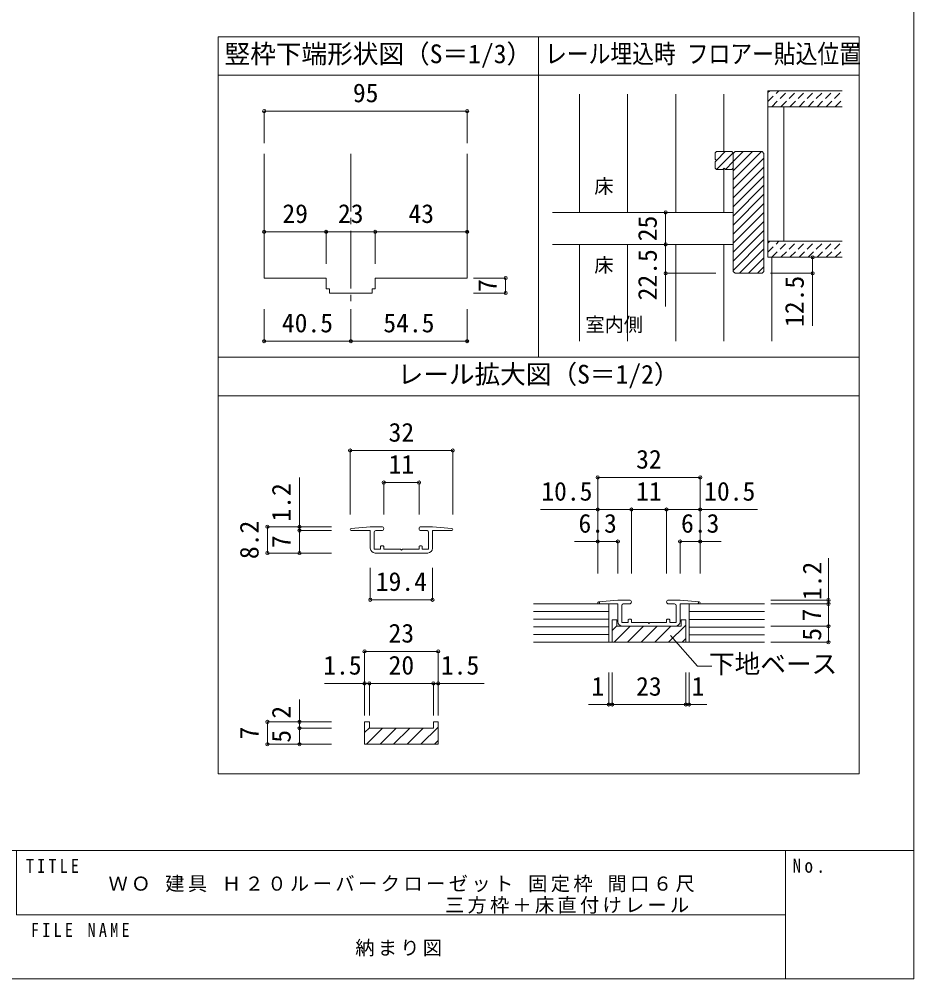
# Model space of a CAD drawing. Units: millimetres on the paper, with parts at other scales. Extents: x -197 to 281, y -138 to 137.
# Drawn here: x 58.2 to 197.8, y -138 to 11.8 of the extents above; entities that cross this region are included whole.
import ezdxf
from ezdxf.enums import TextEntityAlignment as Align

# ---------------------------------------------------------------- set-up
doc = ezdxf.new("R2010")
doc.units = ezdxf.units.MM
doc.header["$PDMODE"] = 32
doc.header["$PDSIZE"] = 0.5
doc.linetypes.add('CHAIN2', pattern=[12, 9, -1, 1, -1])
doc.linetypes.add('DASHED1', pattern=[1.8, 1.2, -0.6])
for name, color, linetype, lineweight in [('0-0_補助線', 7, 'Continuous', 9), ('0-3_仕上げ', 2, 'Continuous', 9), ('0-4_枠', 3, 'Continuous', 9), ('0-A_文字', 3, 'Continuous', 9), ('0-B_寸法', 7, 'Continuous', 9), ('0-C_ハッチ', 4, 'DASHED1', 9), ('1-3_仕上げ', 7, 'Continuous', 9), ('1-7_金物', 7, 'Continuous', 9), ('1-A_文字', 7, 'Continuous', 9), ('1-B_寸法', 7, 'Continuous', 9), ('1-C_ハッチ', 4, 'Continuous', 9), ('2-0_補助線', 3, 'Continuous', 9), ('2-4_枠', 3, 'Continuous', 9), ('2-B_寸法', 4, 'Continuous', 9), ('F-0_補助線', 7, 'Continuous', 9)]:
    doc.layers.add(name, color=color, linetype=linetype, lineweight=lineweight)
doc.layers.add('F-A_文字', color=7, linetype='Continuous')
doc.styles.add('ＭＳ ゴシック', font='')
doc.styles.get('ＭＳ ゴシック').set_extended_font_data('MS Gothic')

# ---------------------------------------------------------------- blocks, each defined once
blk = doc.blocks.new('01')
at = {"layer": '0-0_補助線'}
for p, q in [((-4.85, 2.009), (-7.85, 1.709)), ((-3.05, 2.009), (-4.85, 2.009)), ((3.05, 2.009), (4.85, 2.009)), ((7.85, 1.709), (4.85, 2.009)), ((-4.85, 1.409), (-7.85, 1.409)), ((-4.85, -1.341), (-4.85, 1.409)), ((-4.25, 1.159), (-4.25, -1.491)), ((-4, 1.409), (-3.05, 1.409)), ((4, 1.409), (3.05, 1.409)), ((4.25, 1.159), (4.25, -1.491)), ((7.85, 1.409), (4.85, 1.409)), ((4.85, -1.341), (4.85, 1.409)), ((-4.25, -1.491), (-3.25, -1.491)), ((-3.25, -1.091), (-3.25, -1.491)), ((-2.85, -0.991), (-3.15, -0.991)), ((-2.75, -1.091), (-2.75, -1.491)), ((2.75, -1.091), (2.75, -1.491)), ((3.15, -0.991), (2.85, -0.991)), ((3.25, -1.091), (3.25, -1.491)), ((3.25, -1.491), (4.25, -1.491)), ((-4.1, -2.091), (4.1, -2.091))]:
    blk.add_line(p, q, dxfattribs=at)
blk.add_lwpolyline([(-2.75, -1.491), (-0.15, -1.491), (0, -1.641), (0.15, -1.491), (2.75, -1.491)], dxfattribs=at)
for centre, radius, start, end in [((-7.85, 1.559), 0.15, 90, 270), ((-3.05, 1.709), 0.3, 0, 90), ((-3.05, 1.709), 0.3, 270, 0), ((3.05, 1.709), 0.3, 90, 180), ((3.05, 1.709), 0.3, 180, 270), ((7.85, 1.559), 0.15, 270, 90), ((-4, 1.159), 0.25, 90, 180), ((4, 1.159), 0.25, 0, 90), ((-4.1, -1.341), 0.75, 180, 270), ((-3.15, -1.091), 0.1, 90, 180), ((-2.85, -1.091), 0.1, 0, 90), ((2.85, -1.091), 0.1, 90, 180), ((3.15, -1.091), 0.1, 0, 90), ((4.1, -1.341), 0.75, 270, 0)]:
    blk.add_arc(centre, radius, start, end, dxfattribs=at)

msp = doc.modelspace()

# ---------------------------------------------------------------- linework, layer by layer
at = {"layer": '0-0_補助線', "color": 3}
for p, q in [((89.266, 9), (139.266, 9)), ((89.266, 9), (139.266, 9)), ((89.266, 3), (139.266, 3))]:
    msp.add_line(p, q, dxfattribs=at)
at = {"layer": '0-3_仕上げ'}
for p, q in [((175.027, -25.404), (175.027, 0.596)), ((175.027, 0.596), (186.645, 0.596)), ((175.027, -1.904), (186.645, -1.904)), ((177.527, -22.904), (177.527, -1.904)), ((175.027, -22.904), (186.645, -22.904)), ((175.027, -25.404), (186.645, -25.404))]:
    msp.add_line(p, q, dxfattribs=at)
at = {"layer": '0-4_枠', "color": 4}
for p, q in [((145.65, -18.404), (145.65, 0.06)), ((153.15, -18.404), (153.15, 0.06)), ((160.65, -18.404), (160.65, 0.06)), ((168.15, -8.904), (168.15, 0.06)), ((168.15, -18.404), (168.15, -11.581)), ((141.428, -18.404), (169.627, -18.404)), ((141.428, -23.404), (169.627, -23.404)), ((145.65, -23.404), (145.65, -38.5)), ((153.15, -23.404), (153.15, -38.5)), ((160.65, -23.404), (160.65, -38.5)), ((168.15, -23.404), (168.15, -38.5)), ((175.65, -25.404), (175.65, -38.5))]:
    msp.add_line(p, q, dxfattribs=at)
at = {"layer": '0-4_枠'}
for p, q in [((169.427, -8.904), (169.627, -9.104)), ((174.127, -8.904), (174.427, -9.204)), ((169.627, -27.604), (169.627, -9.104)), ((174.427, -9.204), (174.427, -27.604)), ((169.427, -11.704), (169.627, -11.504))]:
    msp.add_line(p, q, dxfattribs=at)
for points in [[(167.027, -10.304), (166.827, -10.104), (166.827, -9.104), (167.027, -8.904), (169.427, -8.904)], [(169.627, -9.204), (169.927, -8.904), (174.127, -8.904)], [(168.227, -11.504), (168.027, -11.704), (167.027, -11.704), (166.827, -11.504), (166.827, -10.504), (167.027, -10.304)], [(169.427, -11.704), (168.427, -11.704), (168.227, -11.504)], [(174.427, -27.604), (174.127, -27.904), (169.927, -27.904), (169.627, -27.604)]]:
    msp.add_lwpolyline(points, dxfattribs=at)
at = {"layer": '0-A_文字'}
for p, q in [((89.266, -41), (89.266, 9)), ((139.266, 9), (189.266, 9)), ((139.266, 9), (139.266, -41)), ((139.266, -41), (139.266, 9)), ((189.266, 9), (189.266, -41)), ((139.266, 3), (189.266, 3)), ((89.266, -41), (139.266, -41)), ((139.266, -41), (189.266, -41))]:
    msp.add_line(p, q, dxfattribs=at)
msp.add_lwpolyline([(139.266, 9), (139.266, -41), (139.266, 9)], dxfattribs=at)
at = {"layer": '0-B_寸法', "color": 4}
for p, q in [((159.083, -23.404), (159.083, -18.404)), ((159.083, -23.404), (159.083, -33.091)), ((182.015, -25.404), (175.427, -25.404)), ((182.015, -25.404), (182.015, -36.107)), ((159.083, -27.904), (166.927, -27.904)), ((182.015, -27.904), (175.427, -27.904))]:
    msp.add_line(p, q, dxfattribs=at)
at = {"layer": '0-B_寸法'}
for p in [(159.083, -18.404), (159.083, -23.404), (182.015, -25.404), (159.083, -27.904), (182.015, -27.904)]:
    msp.add_point(p, dxfattribs=at)
at = {"layer": '0-C_ハッチ'}
for p, q in [((175.027, -1.118), (176.742, 0.596)), ((175.027, 0.296), (175.328, 0.596)), ((175.656, -1.904), (178.156, 0.596)), ((177.07, -1.904), (179.57, 0.596)), ((178.484, -1.904), (180.984, 0.596)), ((179.899, -1.904), (182.399, 0.596)), ((181.313, -1.904), (183.813, 0.596)), ((182.727, -1.904), (185.227, 0.596)), ((184.141, -1.904), (186.641, 0.596)), ((185.556, -1.904), (186.645, -0.815)), ((175.027, -24.618), (176.742, -22.904)), ((175.027, -23.204), (175.328, -22.904)), ((175.656, -25.404), (178.156, -22.904)), ((177.07, -25.404), (179.57, -22.904)), ((178.484, -25.404), (180.984, -22.904)), ((179.899, -25.404), (182.399, -22.904)), ((181.313, -25.404), (183.813, -22.904)), ((182.727, -25.404), (185.227, -22.904)), ((184.141, -25.404), (186.641, -22.904)), ((185.556, -25.404), (186.645, -24.315))]:
    msp.add_line(p, q, dxfattribs=at)
at = {"layer": '0-C_ハッチ', "linetype": 'Continuous'}
for p, q in [((167, -10.277), (168.373, -8.904)), ((169.627, -13.306), (174.03, -8.904)), ((169.627, -11.892), (172.616, -8.904)), ((169.627, -10.478), (171.201, -8.904)), ((167.007, -11.684), (169.607, -9.084)), ((168.414, -11.691), (169.627, -10.478)), ((169.627, -14.721), (174.427, -9.921)), ((169.627, -16.135), (174.427, -11.335)), ((169.627, -17.549), (174.427, -12.749)), ((169.627, -18.963), (174.427, -14.163)), ((169.627, -20.377), (174.427, -15.577)), ((169.627, -21.792), (174.427, -16.992)), ((169.627, -23.206), (174.427, -18.406)), ((169.627, -24.62), (174.427, -19.82)), ((169.627, -26.034), (174.427, -21.234)), ((169.627, -27.449), (174.427, -22.649)), ((170.586, -27.904), (174.427, -24.063)), ((172, -27.904), (174.427, -25.477)), ((173.415, -27.904), (174.427, -26.891))]:
    msp.add_line(p, q, dxfattribs=at)
at = {"layer": '1-3_仕上げ', "color": 2}
for p, q in [((150.237, -79.49), (138.48, -79.49)), ((150.23, -79.49), (150.23, -85.49)), ((162.723, -79.49), (174.48, -79.49)), ((162.73, -79.49), (162.73, -85.49)), ((138.48, -85.49), (174.48, -85.49))]:
    msp.add_line(p, q, dxfattribs=at)
at = {"layer": '1-3_仕上げ'}
for p, q in [((150.23, -80.69), (138.48, -80.69)), ((174.48, -80.705), (162.73, -80.705)), ((150.23, -81.89), (138.48, -81.89)), ((174.48, -81.905), (162.73, -81.905)), ((150.23, -83.09), (138.48, -83.09)), ((174.48, -83.105), (162.73, -83.105)), ((150.23, -84.29), (138.48, -84.29)), ((174.48, -84.305), (162.73, -84.305))]:
    msp.add_line(p, q, dxfattribs=at)
at = {"layer": '1-7_金物'}
for p, q in [((151.63, -78.89), (148.63, -79.19)), ((153.43, -78.89), (151.63, -78.89)), ((159.53, -78.89), (161.33, -78.89)), ((164.33, -79.19), (161.33, -78.89)), ((151.63, -79.49), (148.63, -79.49)), ((151.63, -82.24), (151.63, -79.49)), ((152.23, -79.74), (152.23, -82.39)), ((152.48, -79.49), (153.43, -79.49)), ((160.48, -79.49), (159.53, -79.49)), ((160.73, -79.74), (160.73, -82.39)), ((164.33, -79.49), (161.33, -79.49)), ((161.33, -82.24), (161.33, -79.49)), ((153.23, -81.99), (153.23, -82.39)), ((153.63, -81.89), (153.33, -81.89)), ((153.73, -81.99), (153.73, -82.39)), ((159.23, -81.99), (159.23, -82.39)), ((159.63, -81.89), (159.33, -81.89)), ((159.73, -81.99), (159.73, -82.39)), ((152.23, -82.39), (153.23, -82.39)), ((152.38, -82.99), (160.58, -82.99)), ((159.73, -82.39), (160.73, -82.39))]:
    msp.add_line(p, q, dxfattribs=at)
at = {"layer": '1-7_金物', "color": 3}
for p, q in [((151.48, -81.99), (150.73, -81.99)), ((151.48, -81.99), (151.48, -82.99)), ((161.48, -81.99), (162.214, -81.99)), ((161.48, -81.99), (161.48, -82.99)), ((162.214, -81.99), (162.214, -85.49)), ((151.48, -82.99), (161.48, -82.99)), ((112.856, -97.907), (112.106, -97.907)), ((112.106, -97.907), (112.106, -101.407)), ((112.856, -97.907), (112.856, -98.907)), ((122.856, -97.907), (122.856, -98.907)), ((122.856, -97.907), (123.59, -97.907)), ((123.59, -97.907), (123.59, -101.407)), ((112.856, -98.907), (122.856, -98.907)), ((112.106, -101.407), (123.59, -101.407))]:
    msp.add_line(p, q, dxfattribs=at)
msp.add_lwpolyline([(150.73, -81.99), (150.73, -85.49), (162.214, -85.49)], dxfattribs=at)
at = {"layer": '1-7_金物'}
msp.add_lwpolyline([(153.73, -82.39), (156.33, -82.39), (156.48, -82.54), (156.63, -82.39), (159.23, -82.39)], dxfattribs=at)
for centre, radius, start, end in [((148.63, -79.34), 0.15, 90, 270), ((153.43, -79.19), 0.3, 0, 90), ((153.43, -79.19), 0.3, 270, 0), ((159.53, -79.19), 0.3, 90, 180), ((159.53, -79.19), 0.3, 180, 270), ((164.33, -79.34), 0.15, 270, 90), ((152.48, -79.74), 0.25, 90, 180), ((160.48, -79.74), 0.25, 0, 90), ((152.38, -82.24), 0.75, 180, 270), ((153.33, -81.99), 0.1, 90, 180), ((153.63, -81.99), 0.1, 0, 90), ((159.33, -81.99), 0.1, 90, 180), ((159.63, -81.99), 0.1, 0, 90), ((160.58, -82.24), 0.75, 270, 0)]:
    msp.add_arc(centre, radius, start, end, dxfattribs=at)
at = {"layer": '1-7_金物', "linetype": 'DASHED1'}
for centre, start, end in [((148.63, -79.34), 270, 90), ((164.33, -79.34), 90, 270)]:
    msp.add_arc(centre, 0.15, start, end, dxfattribs=at)
at = {"layer": '1-A_文字', "color": 3}
for p, q in [((89.266, -41), (189.266, -41)), ((89.266, -41), (89.266, -106)), ((189.266, -41), (189.266, -106)), ((89.266, -47), (189.266, -47)), ((89.266, -106), (189.266, -106))]:
    msp.add_line(p, q, dxfattribs=at)
at = {"layer": '1-A_文字'}
for p, q in [((159.833, -84.441), (164.056, -89.198)), ((164.056, -89.198), (166.274, -89.198))]:
    msp.add_line(p, q, dxfattribs=at)
at = {"layer": '1-B_寸法', "color": 4}
for p, q in [((109.856, -55.559), (125.856, -55.559)), ((109.856, -55.559), (109.856, -65.559)), ((125.856, -55.559), (125.856, -65.559)), ((101.956, -59.776), (101.956, -68.052)), ((148.48, -59.762), (164.48, -59.762)), ((148.48, -59.762), (148.48, -64.762)), ((164.48, -59.762), (164.48, -64.762)), ((115.106, -60.559), (120.606, -60.559)), ((115.106, -60.559), (115.106, -65.559)), ((120.606, -60.559), (120.606, -65.559)), ((139.579, -64.762), (153.73, -64.762)), ((148.48, -64.762), (148.48, -69.762)), ((153.73, -64.762), (159.23, -64.762)), ((153.73, -64.762), (153.73, -74.762)), ((159.23, -64.762), (173.436, -64.762)), ((159.23, -64.762), (159.23, -74.762)), ((164.48, -64.762), (164.48, -69.762)), ((96.956, -71.552), (96.956, -67.452)), ((96.956, -67.452), (101.956, -67.452)), ((101.956, -67.452), (106.956, -67.452)), ((101.956, -68.052), (106.956, -68.052)), ((101.956, -68.052), (101.956, -71.552)), ((144.887, -69.762), (151.63, -69.762)), ((148.48, -69.762), (148.48, -74.762)), ((151.63, -69.762), (151.63, -74.762)), ((161.33, -69.762), (161.33, -74.762)), ((161.33, -69.762), (167.726, -69.762)), ((164.48, -69.762), (164.48, -74.762)), ((96.956, -71.552), (101.956, -71.552)), ((101.956, -71.552), (106.956, -71.552)), ((184.48, -85.49), (184.48, -72.358)), ((113.006, -78.845), (113.006, -73.845)), ((122.706, -78.845), (122.706, -73.845)), ((113.006, -78.845), (122.706, -78.845)), ((175.48, -78.89), (184.48, -78.89)), ((175.48, -79.49), (184.48, -79.49)), ((175.48, -82.99), (184.48, -82.99)), ((175.48, -85.49), (184.48, -85.49)), ((112.106, -86.907), (123.59, -86.907)), ((112.106, -86.907), (112.106, -91.907)), ((123.59, -86.907), (123.59, -91.907)), ((150.23, -95.198), (150.23, -90.198)), ((150.73, -95.198), (150.73, -90.198)), ((162.214, -95.198), (162.214, -90.198)), ((162.73, -95.198), (162.73, -90.198)), ((105.833, -91.907), (112.856, -91.907)), ((112.106, -91.907), (112.106, -96.907)), ((112.856, -91.907), (112.856, -96.907)), ((112.856, -91.907), (122.856, -91.907)), ((122.856, -91.907), (122.856, -96.907)), ((122.856, -91.907), (130.782, -91.907)), ((123.59, -91.907), (123.59, -96.907)), ((101.956, -94.392), (101.956, -98.907)), ((147.022, -95.198), (150.73, -95.198)), ((150.73, -95.198), (162.214, -95.198)), ((162.214, -95.198), (165.51, -95.198)), ((96.956, -101.407), (96.956, -97.907)), ((96.956, -97.907), (101.956, -97.907)), ((101.956, -97.907), (106.956, -97.907)), ((101.956, -98.907), (106.956, -98.907)), ((101.956, -98.907), (101.956, -101.407)), ((96.956, -101.407), (101.956, -101.407)), ((101.956, -101.407), (106.956, -101.407))]:
    msp.add_line(p, q, dxfattribs=at)
at = {"layer": '1-B_寸法'}
for p in [(109.856, -55.559), (125.856, -55.559), (148.48, -59.762), (164.48, -59.762), (115.106, -60.559), (120.606, -60.559), (148.48, -64.762), (153.73, -64.762), (159.23, -64.762), (164.48, -64.762), (96.956, -67.452), (101.956, -67.452), (101.956, -68.052), (148.48, -69.762), (151.63, -69.762), (161.33, -69.762), (164.48, -69.762), (96.956, -71.552), (101.956, -71.552), (113.006, -78.845), (122.706, -78.845), (184.48, -78.89), (184.48, -79.49), (184.48, -82.99), (184.48, -85.49), (112.106, -86.907), (123.59, -86.907), (112.106, -91.907), (112.856, -91.907), (122.856, -91.907), (123.59, -91.907), (150.23, -95.198), (150.73, -95.198), (162.214, -95.198), (162.73, -95.198), (96.956, -97.907), (101.956, -97.907), (101.956, -98.907), (96.956, -101.407), (101.956, -101.407)]:
    msp.add_point(p, dxfattribs=at)
at = {"layer": '1-C_ハッチ'}
for p, q in [((150.73, -83.667), (151.48, -82.917)), ((151.028, -85.49), (153.528, -82.99)), ((153.149, -85.49), (155.649, -82.99)), ((155.271, -85.49), (157.771, -82.99)), ((157.392, -85.49), (159.892, -82.99)), ((159.513, -85.49), (162.214, -82.789)), ((161.635, -85.49), (162.214, -84.911)), ((112.106, -99.584), (112.856, -98.834)), ((120.889, -101.407), (123.59, -98.706)), ((112.404, -101.407), (114.904, -98.907)), ((114.525, -101.407), (117.025, -98.907)), ((116.647, -101.407), (119.147, -98.907)), ((118.768, -101.407), (121.268, -98.907)), ((123.011, -101.407), (123.59, -100.827))]:
    msp.add_line(p, q, dxfattribs=at)
at = {"layer": '2-0_補助線'}
for p, q in [((96.455, -9.256), (96.455, -28.647)), ((128.121, -9.256), (128.121, -28.647)), ((96.455, -28.647), (106.121, -28.647)), ((113.788, -28.647), (128.121, -28.647))]:
    msp.add_line(p, q, dxfattribs=at)
at = {"layer": '2-0_補助線', "color": 4, "linetype": 'CHAIN2'}
msp.add_line((109.955, -9.256), (109.955, -32.499), dxfattribs=at)
at = {"layer": '2-4_枠'}
for p, q in [((106.121, -30.314), (106.121, -28.647)), ((113.788, -30.314), (113.788, -28.647)), ((106.121, -30.314), (106.621, -30.314)), ((106.621, -30.98), (106.621, -30.314)), ((106.621, -30.98), (113.288, -30.98)), ((113.288, -30.98), (113.288, -30.314)), ((113.788, -30.314), (113.288, -30.314))]:
    msp.add_line(p, q, dxfattribs=at)
at = {"layer": '2-B_寸法'}
for p, q in [((96.455, -2.589), (128.121, -2.589)), ((96.455, -2.589), (96.455, -7.589)), ((128.121, -2.589), (128.121, -7.589)), ((96.455, -21.428), (106.121, -21.428)), ((96.455, -21.428), (96.455, -26.428)), ((106.121, -21.428), (106.121, -26.428)), ((106.121, -21.428), (113.788, -21.428)), ((113.788, -21.428), (113.788, -26.428)), ((113.788, -21.428), (128.121, -21.428)), ((128.121, -21.428), (128.121, -26.428)), ((134.121, -28.647), (129.121, -28.647)), ((134.121, -30.98), (134.121, -28.647)), ((134.121, -30.98), (129.121, -30.98)), ((96.455, -38.499), (96.455, -33.499)), ((109.955, -38.499), (109.955, -33.499)), ((128.121, -38.499), (128.121, -33.499)), ((96.455, -38.499), (109.955, -38.499)), ((109.955, -38.499), (128.121, -38.499))]:
    msp.add_line(p, q, dxfattribs=at)
at = {"layer": '2-B_寸法', "color": 7}
for p in [(96.455, -2.589), (128.121, -2.589), (96.455, -21.428), (106.121, -21.428), (113.788, -21.428), (128.121, -21.428), (134.121, -28.647), (134.121, -30.98), (96.455, -38.499), (109.955, -38.499), (128.121, -38.499)]:
    msp.add_point(p, dxfattribs=at)
at = {"layer": 'F-0_補助線', "color": 3, "lineweight": 18}
msp.add_line((-197.2, -118), (197.8, -118), dxfattribs=at)
msp.add_lwpolyline([(-197.2, 137), (197.8, 137), (197.8, -138), (-197.2, -138)], close=True, dxfattribs=at)
at = {"layer": 'F-0_補助線', "color": 2, "lineweight": 18}
for points in [[(57.8, -118), (177.8, -118), (177.8, -128), (57.8, -128)], [(177.8, -118), (197.8, -118), (197.8, -138), (177.8, -138)]]:
    msp.add_lwpolyline(points, close=True, dxfattribs=at)

# ---------------------------------------------------------------- block references
at = {"layer": '1-7_金物'}
msp.add_blockref('01', (117.856, -69.461), dxfattribs=at)

# ---------------------------------------------------------------- texts
at = {"layer": '0-0_補助線', "style": 'ＭＳ ゴシック'}
msp.add_text('竪枠下端形状図（S＝1/3）', height=2.933, dxfattribs=at).set_placement((90.266, 4), align=Align.BOTTOM_LEFT)
at = {"layer": '0-A_文字', "color": 7, "style": 'ＭＳ ゴシック', "width": 0.85}
msp.add_text('レール埋込時 フロアー貼込位置', height=2.933, dxfattribs=at).set_placement((140.266, 4), align=Align.BOTTOM_LEFT)
at = {"layer": '0-A_文字', "color": 7, "style": 'ＭＳ ゴシック'}
for s, p in [('床', (147.949, -16.079)), ('床', (147.949, -28.395)), ('室内側', (146.563, -37.663))]:
    msp.add_text(s, height=2.199, dxfattribs=at).set_placement(p, align=Align.BOTTOM_LEFT)
at = {"layer": '0-B_寸法', "style": 'ＭＳ ゴシック'}
for s, p in [('25', (158.583, -22.904)), ('22.5', (158.583, -32.129)), ('12.5', (181.515, -36.279))]:
    msp.add_text(s, height=2.933, rotation=90, dxfattribs=at).set_placement(p, align=Align.BOTTOM_LEFT)
at = {"layer": '1-A_文字', "style": 'ＭＳ ゴシック'}
for s, p in [('レール拡大図（S＝1/2）', (117.266, -46)), ('下地ベース', (165.843, -91.209))]:
    msp.add_text(s, height=2.933, dxfattribs=at).set_placement(p, align=Align.BOTTOM_LEFT)
at = {"layer": '1-B_寸法', "style": 'ＭＳ ゴシック'}
for s, p in [('32', (115.856, -55.059)), ('11', (115.856, -60.059)), ('32', (154.48, -59.262)), ('10.5', (139.681, -64.262)), ('11', (154.48, -64.262)), ('10.5', (165.093, -64.262)), ('6.3', (145.48, -69.262)), ('6.3', (161.48, -69.262)), ('19.4', (113.856, -78.345)), ('23', (115.848, -86.407)), ('1.5', (105.658, -91.407)), ('20', (115.856, -91.407)), ('1.5', (124.016, -91.407)), ('1', (147.501, -94.698)), ('23', (154.472, -94.698)), ('1', (163.127, -94.698))]:
    msp.add_text(s, height=2.933, dxfattribs=at).set_placement(p, align=Align.BOTTOM_LEFT)
for s, p in [('1.2', (101.456, -66.653)), ('8.2', (96.456, -72.502)), ('7', (101.456, -70.802)), ('1.2', (184.277, -78.907)), ('7', (184.193, -82.24)), ('5', (184.235, -85.24)), ('2', (101.456, -97.408)), ('7', (96.456, -100.657)), ('5', (101.456, -101.157))]:
    msp.add_text(s, height=2.933, rotation=90, dxfattribs=at).set_placement(p, align=Align.BOTTOM_LEFT)
at = {"layer": '2-B_寸法', "color": 7, "style": 'ＭＳ ゴシック'}
for s, p in [('95', (110.288, -2.089)), ('29', (99.288, -20.928)), ('23', (107.955, -20.928)), ('43', (118.955, -20.928)), ('40.5', (99.205, -37.999)), ('54.5', (115.038, -37.999))]:
    msp.add_text(s, height=2.933, dxfattribs=at).set_placement(p, align=Align.BOTTOM_LEFT)
msp.add_text('7', height=2.933, rotation=90, dxfattribs=at).set_placement((133.621, -30.814), align=Align.BOTTOM_LEFT)
at = {"layer": 'F-A_文字', "char_height": 2.199, "attachment_point": 7, "style": 'ＭＳ ゴシック'}
for s, insert in [('\\T1.38;\\W0.85;TITLE', (59.269, -121.478)), ('\\T1.38;\\W0.9;No.', (178.881, -121.478)), ('\\T1.18;ＷＯ\\~建具\\~Ｈ２０ルーバークローゼット\\~固定枠\\~間口６尺', (72.162, -124.5)), ('\\T1.17;三方枠＋床直付けレール', (124.662, -127.833)), ('\\T1.39;\\W0.85;FILE\\~NAME', (60.044, -131.478)), ('\\T1.17;納まり図', (110.662, -134.5))]:
    msp.add_mtext(s, dxfattribs=dict(at, insert=insert))

doc.saveas('drawing.dxf')
